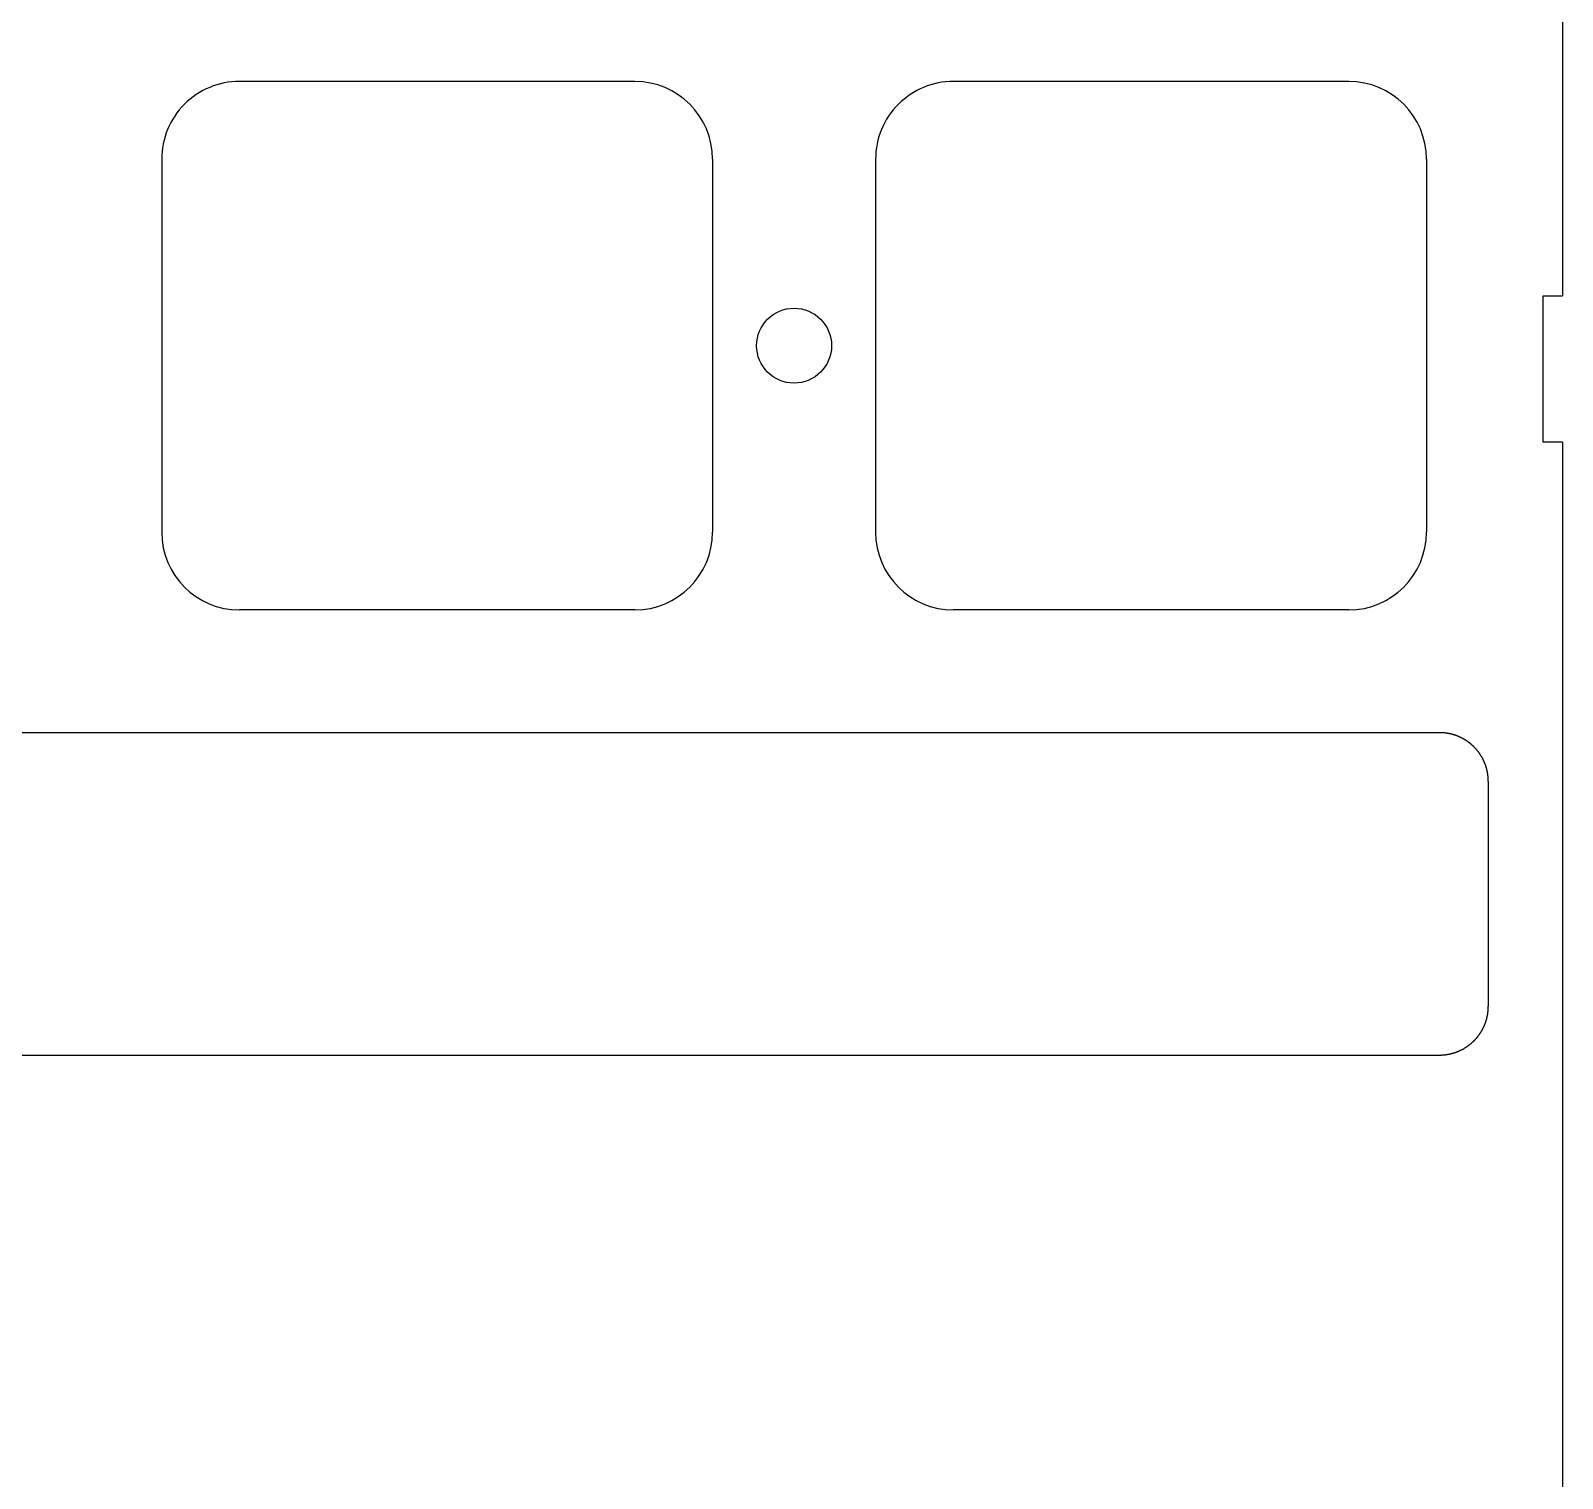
# Model space of a CAD drawing. Header units: millimetres. Extents: x -11 to 340, y -118 to 18.
# Drawn here: x 298.72 to 339.59, y -73.08 to -34.46 of the extents above; entities that cross this region are included whole.
import ezdxf

# ---------------------------------------------------------------- set-up
doc = ezdxf.new("R2010")
doc.units = ezdxf.units.MM
doc.header["$MEASUREMENT"] = 0
doc.layers.add('BLACK', color=7, linetype='CONTINUOUS')

msp = doc.modelspace()

# ---------------------------------------------------------------- linework, layer by layer
at = {"layer": 'BLACK', "linetype": 'Continuous'}
for p, q in [((339.58862, 10.28), (339.58862, -41.535)), ((304.287501, -35.812502), (304.287501, -35.8125)), ((314.8375, -35.8125), (304.287501, -35.8125)), ((323.337501, -35.812502), (323.337501, -35.8125)), ((333.8875, -35.8125), (323.337501, -35.8125)), ((302.212501, -37.8875), (302.212501, -47.8375)), ((316.912501, -37.8875), (316.912501, -47.8375)), ((321.262501, -37.8875), (321.262501, -47.8375)), ((335.962501, -37.8875), (335.962501, -47.8375)), ((339.072849, -41.535), (339.58862, -41.535)), ((339.072849, -45.435), (339.072849, -41.535)), ((339.58862, -45.435), (339.072849, -45.435)), ((339.58862, -45.435), (339.58862, -109.9925)), ((314.837501, -49.9125), (304.2875, -49.9125)), ((314.837501, -49.912501), (314.837501, -49.9125)), ((333.887501, -49.9125), (323.3375, -49.9125)), ((333.887501, -49.912501), (333.887501, -49.9125)), ((336.3125, -53.1875), (282.7125, -53.1875)), ((336.315089, -53.187503), (336.3125, -53.1875)), ((336.320245, -53.187523), (336.315089, -53.187503)), ((336.325397, -53.187563), (336.320245, -53.187523)), ((336.330548, -53.187623), (336.325397, -53.187563)), ((336.335694, -53.187703), (336.330548, -53.187623)), ((336.34084, -53.187803), (336.335694, -53.187703)), ((336.345982, -53.187923), (336.34084, -53.187803)), ((336.351123, -53.188063), (336.345982, -53.187923)), ((336.35626, -53.188223), (336.351123, -53.188063)), ((336.361396, -53.188403), (336.35626, -53.188223)), ((336.366527, -53.188602), (336.361396, -53.188403)), ((336.371658, -53.188822), (336.366527, -53.188602)), ((336.376783, -53.189062), (336.371658, -53.188822)), ((336.381909, -53.189321), (336.376783, -53.189062)), ((336.387029, -53.189601), (336.381909, -53.189321)), ((336.392149, -53.1899), (336.387029, -53.189601)), ((336.397263, -53.190219), (336.392149, -53.1899)), ((336.402377, -53.190558), (336.397263, -53.190219)), ((336.407486, -53.190917), (336.402377, -53.190558)), ((336.412594, -53.191296), (336.407486, -53.190917)), ((336.417696, -53.191695), (336.412594, -53.191296)), ((336.422798, -53.192113), (336.417696, -53.191695)), ((336.427894, -53.192551), (336.422798, -53.192113)), ((336.43299, -53.19301), (336.427894, -53.192551)), ((336.43808, -53.193488), (336.43299, -53.19301)), ((336.443169, -53.193985), (336.43808, -53.193488)), ((336.448252, -53.194503), (336.443169, -53.193985)), ((336.453335, -53.19504), (336.448252, -53.194503)), ((336.458411, -53.195597), (336.453335, -53.19504)), ((336.463487, -53.196174), (336.458411, -53.195597)), ((336.468557, -53.196771), (336.463487, -53.196174)), ((336.473625, -53.197387), (336.468557, -53.196771)), ((336.478688, -53.198023), (336.473625, -53.197387)), ((336.483749, -53.198679), (336.478688, -53.198023)), ((336.488805, -53.199354), (336.483749, -53.198679)), ((336.493859, -53.20005), (336.488805, -53.199354)), ((336.498906, -53.200764), (336.493859, -53.20005)), ((336.503953, -53.201499), (336.498906, -53.200764)), ((336.508993, -53.202253), (336.503953, -53.201499)), ((336.514032, -53.203027), (336.508993, -53.202253)), ((336.519064, -53.20382), (336.514032, -53.203027)), ((336.524095, -53.204634), (336.519064, -53.20382)), ((336.529119, -53.205466), (336.524095, -53.204634)), ((336.534142, -53.206319), (336.529119, -53.205466)), ((336.539158, -53.207191), (336.534142, -53.206319)), ((336.544172, -53.208083), (336.539158, -53.207191)), ((336.54918, -53.208994), (336.544172, -53.208083)), ((336.554186, -53.209924), (336.54918, -53.208994)), ((336.559185, -53.210875), (336.554186, -53.209924)), ((336.564182, -53.211845), (336.559185, -53.210875)), ((336.569172, -53.212834), (336.564182, -53.211845)), ((336.57416, -53.213843), (336.569172, -53.212834)), ((336.579141, -53.214871), (336.57416, -53.213843)), ((336.58412, -53.215919), (336.579141, -53.214871)), ((336.589092, -53.216986), (336.58412, -53.215919)), ((336.594061, -53.218073), (336.589092, -53.216986)), ((336.599024, -53.219179), (336.594061, -53.218073)), ((336.603984, -53.220305), (336.599024, -53.219179)), ((336.608937, -53.22145), (336.603984, -53.220305)), ((336.613887, -53.222615), (336.608937, -53.22145)), ((336.61883, -53.223798), (336.613887, -53.222615)), ((336.62377, -53.225002), (336.61883, -53.223798)), ((336.628703, -53.226224), (336.62377, -53.225002)), ((336.633633, -53.227467), (336.628703, -53.226224)), ((336.638555, -53.228728), (336.633633, -53.227467)), ((336.643475, -53.230009), (336.638555, -53.228728)), ((336.648387, -53.231308), (336.643475, -53.230009)), ((336.653296, -53.232628), (336.648387, -53.231308)), ((336.658197, -53.233966), (336.653296, -53.232628)), ((336.663095, -53.235324), (336.658197, -53.233966)), ((336.667985, -53.236701), (336.663095, -53.235324)), ((336.672872, -53.238098), (336.667985, -53.236701)), ((336.677751, -53.239513), (336.672872, -53.238098)), ((336.682626, -53.240948), (336.677751, -53.239513)), ((336.687494, -53.242401), (336.682626, -53.240948)), ((336.692358, -53.243875), (336.687494, -53.242401)), ((336.697214, -53.245367), (336.692358, -53.243875)), ((336.702066, -53.246878), (336.697214, -53.245367)), ((336.70691, -53.248408), (336.702066, -53.246878)), ((336.71175, -53.249958), (336.70691, -53.248408)), ((336.716582, -53.251526), (336.71175, -53.249958)), ((336.72141, -53.253114), (336.716582, -53.251526)), ((336.726229, -53.25472), (336.72141, -53.253114)), ((336.731044, -53.256346), (336.726229, -53.25472)), ((336.735851, -53.25799), (336.731044, -53.256346)), ((336.740654, -53.259654), (336.735851, -53.25799)), ((336.745448, -53.261336), (336.740654, -53.259654)), ((336.750237, -53.263038), (336.745448, -53.261336)), ((336.755018, -53.264758), (336.750237, -53.263038)), ((336.759794, -53.266497), (336.755018, -53.264758)), ((336.764562, -53.268255), (336.759794, -53.266497)), ((336.769324, -53.270032), (336.764562, -53.268255)), ((336.774078, -53.271828), (336.769324, -53.270032)), ((336.778827, -53.273642), (336.774078, -53.271828)), ((336.783567, -53.275475), (336.778827, -53.273642)), ((336.788302, -53.277328), (336.783567, -53.275475)), ((336.793028, -53.279198), (336.788302, -53.277328)), ((336.797749, -53.281088), (336.793028, -53.279198)), ((336.80246, -53.282995), (336.797749, -53.281088)), ((336.807166, -53.284922), (336.80246, -53.282995)), ((336.811863, -53.286867), (336.807166, -53.284922)), ((336.816555, -53.288832), (336.811863, -53.286867)), ((336.821237, -53.290814), (336.816555, -53.288832)), ((336.825913, -53.292815), (336.821237, -53.290814)), ((336.83058, -53.294834), (336.825913, -53.292815)), ((336.835241, -53.296873), (336.83058, -53.294834)), ((336.839892, -53.298929), (336.835241, -53.296873)), ((336.844538, -53.301004), (336.839892, -53.298929)), ((336.849173, -53.303097), (336.844538, -53.301004)), ((336.853803, -53.305209), (336.849173, -53.303097)), ((336.858423, -53.307339), (336.853803, -53.305209)), ((336.863036, -53.309487), (336.858423, -53.307339)), ((336.86764, -53.311654), (336.863036, -53.309487)), ((336.872237, -53.313839), (336.86764, -53.311654)), ((336.876824, -53.316042), (336.872237, -53.313839)), ((336.881405, -53.318263), (336.876824, -53.316042)), ((336.885975, -53.320503), (336.881405, -53.318263)), ((336.890539, -53.322761), (336.885975, -53.320503)), ((336.895092, -53.325036), (336.890539, -53.322761)), ((336.899639, -53.32733), (336.895092, -53.325036)), ((336.904175, -53.329642), (336.899639, -53.32733)), ((336.908704, -53.331972), (336.904175, -53.329642)), ((336.913223, -53.334319), (336.908704, -53.331972)), ((336.917734, -53.336685), (336.913223, -53.334319)), ((336.922235, -53.339069), (336.917734, -53.336685)), ((336.926728, -53.34147), (336.922235, -53.339069)), ((336.931211, -53.343889), (336.926728, -53.34147)), ((336.935686, -53.346327), (336.931211, -53.343889)), ((336.94015, -53.348782), (336.935686, -53.346327)), ((336.944607, -53.351255), (336.94015, -53.348782)), ((336.949052, -53.353745), (336.944607, -53.351255)), ((336.95349, -53.356253), (336.949052, -53.353745)), ((336.957917, -53.358778), (336.95349, -53.356253)), ((336.962335, -53.361322), (336.957917, -53.358778)), ((336.966743, -53.363882), (336.962335, -53.361322)), ((336.971142, -53.366461), (336.966743, -53.363882)), ((336.97553, -53.369056), (336.971142, -53.366461)), ((336.97991, -53.37167), (336.97553, -53.369056)), ((336.984278, -53.3743), (336.97991, -53.37167)), ((336.988638, -53.376948), (336.984278, -53.3743)), ((336.992986, -53.379613), (336.988638, -53.376948)), ((336.997326, -53.382295), (336.992986, -53.379613)), ((337.001654, -53.384995), (336.997326, -53.382295)), ((337.005972, -53.387712), (337.001654, -53.384995)), ((337.01028, -53.390445), (337.005972, -53.387712)), ((337.014578, -53.393197), (337.01028, -53.390445)), ((337.018865, -53.395965), (337.014578, -53.393197)), ((337.023142, -53.39875), (337.018865, -53.395965)), ((337.027407, -53.401552), (337.023142, -53.39875)), ((337.031663, -53.404371), (337.027407, -53.401552)), ((337.035907, -53.407207), (337.031663, -53.404371)), ((337.040141, -53.41006), (337.035907, -53.407207)), ((337.044363, -53.412929), (337.040141, -53.41006)), ((337.048576, -53.415815), (337.044363, -53.412929)), ((337.052776, -53.418718), (337.048576, -53.415815)), ((337.056966, -53.421638), (337.052776, -53.418718)), ((337.061144, -53.424574), (337.056966, -53.421638)), ((337.065312, -53.427527), (337.061144, -53.424574)), ((337.069467, -53.430496), (337.065312, -53.427527)), ((337.073612, -53.433482), (337.069467, -53.430496)), ((337.077745, -53.436484), (337.073612, -53.433482)), ((337.081867, -53.439502), (337.077745, -53.436484)), ((337.085977, -53.442537), (337.081867, -53.439502)), ((337.090075, -53.445588), (337.085977, -53.442537)), ((337.094161, -53.448655), (337.090075, -53.445588)), ((337.098237, -53.451739), (337.094161, -53.448655)), ((337.102299, -53.454838), (337.098237, -53.451739)), ((337.10635, -53.457954), (337.102299, -53.454838)), ((337.110389, -53.461085), (337.10635, -53.457954)), ((337.114416, -53.464233), (337.110389, -53.461085)), ((337.118431, -53.467396), (337.114416, -53.464233)), ((337.122434, -53.470575), (337.118431, -53.467396)), ((337.126424, -53.47377), (337.122434, -53.470575)), ((337.130402, -53.476981), (337.126424, -53.47377)), ((337.134367, -53.480207), (337.130402, -53.476981)), ((337.13832, -53.48345), (337.134367, -53.480207)), ((337.14226, -53.486707), (337.13832, -53.48345)), ((337.146189, -53.489981), (337.14226, -53.486707)), ((337.150104, -53.493269), (337.146189, -53.489981)), ((337.154006, -53.496573), (337.150104, -53.493269)), ((337.157895, -53.499893), (337.154006, -53.496573)), ((337.161772, -53.503228), (337.157895, -53.499893)), ((337.165636, -53.506577), (337.161772, -53.503228)), ((337.169487, -53.509943), (337.165636, -53.506577)), ((337.173324, -53.513323), (337.169487, -53.509943)), ((337.177149, -53.516718), (337.173324, -53.513323)), ((337.18096, -53.520129), (337.177149, -53.516718)), ((337.184758, -53.523554), (337.18096, -53.520129)), ((337.188543, -53.526994), (337.184758, -53.523554)), ((337.192314, -53.530449), (337.188543, -53.526994)), ((337.196072, -53.533919), (337.192314, -53.530449)), ((337.199816, -53.537404), (337.196072, -53.533919)), ((337.203546, -53.540903), (337.199816, -53.537404)), ((337.207263, -53.544417), (337.203546, -53.540903)), ((337.210966, -53.547945), (337.207263, -53.544417)), ((337.214656, -53.551488), (337.210966, -53.547945)), ((337.218331, -53.555045), (337.214656, -53.551488)), ((337.221993, -53.558617), (337.218331, -53.555045)), ((337.22564, -53.562203), (337.221993, -53.558617)), ((337.229274, -53.565803), (337.22564, -53.562203)), ((337.232893, -53.569417), (337.229274, -53.565803)), ((337.24009, -53.576688), (337.232893, -53.569417)), ((337.247229, -53.584015), (337.24009, -53.576688)), ((337.25431, -53.591397), (337.247229, -53.584015)), ((337.261333, -53.598834), (337.25431, -53.591397)), ((337.268297, -53.606326), (337.261333, -53.598834)), ((337.275203, -53.613871), (337.268297, -53.606326)), ((337.282048, -53.62147), (337.275203, -53.613871)), ((337.288834, -53.629121), (337.282048, -53.62147)), ((337.295559, -53.636825), (337.288834, -53.629121)), ((337.302223, -53.64458), (337.295559, -53.636825)), ((337.308826, -53.652387), (337.302223, -53.64458)), ((337.315367, -53.660244), (337.308826, -53.652387)), ((337.321845, -53.668152), (337.315367, -53.660244)), ((337.328261, -53.676109), (337.321845, -53.668152)), ((337.334613, -53.684115), (337.328261, -53.676109)), ((337.340902, -53.69217), (337.334613, -53.684115)), ((337.347127, -53.700272), (337.340902, -53.69217)), ((337.353287, -53.708422), (337.347127, -53.700272)), ((337.359383, -53.716619), (337.353287, -53.708422)), ((337.365413, -53.724862), (337.359383, -53.716619)), ((337.371378, -53.733151), (337.365413, -53.724862)), ((337.377277, -53.741485), (337.371378, -53.733151)), ((337.383109, -53.749864), (337.377277, -53.741485)), ((337.388875, -53.758287), (337.383109, -53.749864)), ((337.394573, -53.766753), (337.388875, -53.758287)), ((337.400204, -53.775262), (337.394573, -53.766753)), ((337.405768, -53.783814), (337.400204, -53.775262)), ((337.411263, -53.792407), (337.405768, -53.783814)), ((337.416689, -53.801042), (337.411263, -53.792407)), ((337.422047, -53.809717), (337.416689, -53.801042)), ((337.427336, -53.818433), (337.422047, -53.809717)), ((337.432555, -53.827188), (337.427336, -53.818433)), ((337.437704, -53.835983), (337.432555, -53.827188)), ((337.442783, -53.844815), (337.437704, -53.835983)), ((337.447792, -53.853686), (337.442783, -53.844815)), ((337.45273, -53.862594), (337.447792, -53.853686)), ((337.457597, -53.871539), (337.45273, -53.862594)), ((337.462393, -53.88052), (337.457597, -53.871539)), ((337.467117, -53.889537), (337.462393, -53.88052)), ((337.47177, -53.89859), (337.467117, -53.889537)), ((337.47635, -53.907677), (337.47177, -53.89859)), ((337.480859, -53.916798), (337.47635, -53.907677)), ((337.485294, -53.925952), (337.480859, -53.916798)), ((337.489657, -53.93514), (337.485294, -53.925952)), ((337.493947, -53.94436), (337.489657, -53.93514)), ((337.498163, -53.953612), (337.493947, -53.94436)), ((337.502306, -53.962896), (337.498163, -53.953612)), ((337.506375, -53.97221), (337.502306, -53.962896)), ((337.510371, -53.981555), (337.506375, -53.97221)), ((337.514292, -53.99093), (337.510371, -53.981555)), ((337.518139, -54.000334), (337.514292, -53.99093)), ((337.521911, -54.009767), (337.518139, -54.000334)), ((337.525608, -54.019228), (337.521911, -54.009767)), ((337.529231, -54.028717), (337.525608, -54.019228)), ((337.532778, -54.038234), (337.529231, -54.028717)), ((337.53625, -54.047777), (337.532778, -54.038234)), ((337.539647, -54.057347), (337.53625, -54.047777)), ((337.542968, -54.066943), (337.539647, -54.057347)), ((337.546213, -54.076564), (337.542968, -54.066943)), ((337.549383, -54.08621), (337.546213, -54.076564)), ((337.552476, -54.09588), (337.549383, -54.08621)), ((337.555493, -54.105574), (337.552476, -54.09588)), ((337.558433, -54.115292), (337.555493, -54.105574)), ((337.561297, -54.125033), (337.558433, -54.115292)), ((337.564084, -54.134796), (337.561297, -54.125033)), ((337.566795, -54.144582), (337.564084, -54.134796)), ((337.569428, -54.154389), (337.566795, -54.144582)), ((337.571985, -54.164217), (337.569428, -54.154389)), ((337.574464, -54.174066), (337.571985, -54.164217)), ((337.576866, -54.183936), (337.574464, -54.174066)), ((337.579191, -54.193825), (337.576866, -54.183936)), ((337.581438, -54.203734), (337.579191, -54.193825)), ((337.583607, -54.213662), (337.581438, -54.203734)), ((337.585699, -54.223608), (337.583607, -54.213662)), ((337.587713, -54.233573), (337.585699, -54.223608)), ((337.589649, -54.243555), (337.587713, -54.233573)), ((337.591507, -54.253555), (337.589649, -54.243555)), ((337.593286, -54.263572), (337.591507, -54.253555)), ((337.594988, -54.273606), (337.593286, -54.263572)), ((337.596611, -54.283655), (337.594988, -54.273606)), ((337.598155, -54.293721), (337.596611, -54.283655)), ((337.599622, -54.303802), (337.598155, -54.293721)), ((337.601009, -54.313898), (337.599622, -54.303802)), ((337.602318, -54.324009), (337.601009, -54.313898)), ((337.603548, -54.334134), (337.602318, -54.324009)), ((337.6047, -54.344273), (337.603548, -54.334134)), ((337.605772, -54.354426), (337.6047, -54.344273)), ((337.606766, -54.364592), (337.605772, -54.354426)), ((337.60768, -54.374771), (337.606766, -54.364592)), ((337.608516, -54.384963), (337.60768, -54.374771)), ((337.609272, -54.395167), (337.608516, -54.384963)), ((337.609948, -54.405383), (337.609272, -54.395167)), ((337.610546, -54.41561), (337.609948, -54.405383)), ((337.611064, -54.425849), (337.610546, -54.41561)), ((337.611502, -54.436098), (337.611064, -54.425849)), ((337.611861, -54.446359), (337.611502, -54.436098)), ((337.612141, -54.456629), (337.611861, -54.446359)), ((337.61234, -54.46691), (337.612141, -54.456629)), ((337.61246, -54.4772), (337.61234, -54.46691)), ((337.6125, -54.4875), (337.61246, -54.4772)), ((337.6125, -54.4875), (337.6125, -60.4875)), ((337.612477, -60.495245), (337.612497, -60.490089)), ((337.612497, -60.490089), (337.6125, -60.4875)), ((337.54528, -60.901229), (337.546886, -60.89641)), ((337.546886, -60.89641), (337.548474, -60.891582)), ((337.548474, -60.891582), (337.550042, -60.88675)), ((337.550042, -60.88675), (337.551592, -60.88191)), ((337.551592, -60.88191), (337.553122, -60.877066)), ((337.553122, -60.877066), (337.554633, -60.872214)), ((337.554633, -60.872214), (337.556125, -60.867358)), ((337.556125, -60.867358), (337.557599, -60.862494)), ((337.557599, -60.862494), (337.559052, -60.857626)), ((337.559052, -60.857626), (337.560487, -60.852751)), ((337.560487, -60.852751), (337.561902, -60.847872)), ((337.561902, -60.847872), (337.563299, -60.842985)), ((337.563299, -60.842985), (337.564676, -60.838095)), ((337.564676, -60.838095), (337.566034, -60.833197)), ((337.566034, -60.833197), (337.567372, -60.828296)), ((337.567372, -60.828296), (337.568692, -60.823387)), ((337.568692, -60.823387), (337.569991, -60.818475)), ((337.569991, -60.818475), (337.571272, -60.813555)), ((337.571272, -60.813555), (337.572533, -60.808633)), ((337.572533, -60.808633), (337.573776, -60.803703)), ((337.573776, -60.803703), (337.574998, -60.79877)), ((337.574998, -60.79877), (337.576202, -60.79383)), ((337.576202, -60.79383), (337.577385, -60.788887)), ((337.577385, -60.788887), (337.57855, -60.783937)), ((337.57855, -60.783937), (337.579695, -60.778984)), ((337.579695, -60.778984), (337.580821, -60.774024)), ((337.580821, -60.774024), (337.581927, -60.769061)), ((337.581927, -60.769061), (337.583014, -60.764092)), ((337.583014, -60.764092), (337.584081, -60.75912)), ((337.584081, -60.75912), (337.585129, -60.754141)), ((337.585129, -60.754141), (337.586157, -60.74916)), ((337.586157, -60.74916), (337.587166, -60.744172)), ((337.587166, -60.744172), (337.588155, -60.739182)), ((337.588155, -60.739182), (337.589125, -60.734185)), ((337.589125, -60.734185), (337.590076, -60.729186)), ((337.590076, -60.729186), (337.591006, -60.72418)), ((337.591006, -60.72418), (337.591917, -60.719172)), ((337.591917, -60.719172), (337.592809, -60.714158)), ((337.592809, -60.714158), (337.593681, -60.709142)), ((337.593681, -60.709142), (337.594534, -60.704119)), ((337.594534, -60.704119), (337.595366, -60.699095)), ((337.595366, -60.699095), (337.59618, -60.694064)), ((337.59618, -60.694064), (337.596973, -60.689032)), ((337.596973, -60.689032), (337.597747, -60.683993)), ((337.597747, -60.683993), (337.598501, -60.678953)), ((337.598501, -60.678953), (337.599236, -60.673906)), ((337.599236, -60.673906), (337.59995, -60.668859)), ((337.59995, -60.668859), (337.600646, -60.663805)), ((337.600646, -60.663805), (337.601321, -60.658749)), ((337.601321, -60.658749), (337.601977, -60.653688)), ((337.601977, -60.653688), (337.602613, -60.648625)), ((337.602613, -60.648625), (337.603229, -60.643557)), ((337.603229, -60.643557), (337.603826, -60.638487)), ((337.603826, -60.638487), (337.604403, -60.633411)), ((337.604403, -60.633411), (337.60496, -60.628335)), ((337.60496, -60.628335), (337.605497, -60.623252)), ((337.605497, -60.623252), (337.606015, -60.618169)), ((337.606015, -60.618169), (337.606512, -60.61308)), ((337.606512, -60.61308), (337.60699, -60.60799)), ((337.60699, -60.60799), (337.607449, -60.602894)), ((337.607449, -60.602894), (337.607887, -60.597798)), ((337.607887, -60.597798), (337.608305, -60.592696)), ((337.608305, -60.592696), (337.608704, -60.587594)), ((337.608704, -60.587594), (337.609083, -60.582486)), ((337.609083, -60.582486), (337.609442, -60.577377)), ((337.609442, -60.577377), (337.609781, -60.572263)), ((337.609781, -60.572263), (337.6101, -60.567149)), ((337.6101, -60.567149), (337.610399, -60.562029)), ((337.610399, -60.562029), (337.610679, -60.556909)), ((337.610679, -60.556909), (337.610938, -60.551783)), ((337.610938, -60.551783), (337.611178, -60.546658)), ((337.611178, -60.546658), (337.611398, -60.541527)), ((337.611398, -60.541527), (337.611597, -60.536396)), ((337.611597, -60.536396), (337.611777, -60.53126)), ((337.611777, -60.53126), (337.611937, -60.526123)), ((337.611937, -60.526123), (337.612077, -60.520982)), ((337.612077, -60.520982), (337.612197, -60.51584)), ((337.612197, -60.51584), (337.612297, -60.510694)), ((337.612297, -60.510694), (337.612377, -60.505548)), ((337.612377, -60.505548), (337.612437, -60.500397)), ((337.612437, -60.500397), (337.612477, -60.495245)), ((337.31655, -61.31332), (337.319793, -61.309367)), ((337.319793, -61.309367), (337.323019, -61.305402)), ((337.323019, -61.305402), (337.32623, -61.301424)), ((337.32623, -61.301424), (337.329425, -61.297434)), ((337.329425, -61.297434), (337.332604, -61.293431)), ((337.332604, -61.293431), (337.335767, -61.289416)), ((337.335767, -61.289416), (337.338915, -61.285389)), ((337.338915, -61.285389), (337.342046, -61.28135)), ((337.342046, -61.28135), (337.345162, -61.277299)), ((337.345162, -61.277299), (337.348261, -61.273237)), ((337.348261, -61.273237), (337.351345, -61.269161)), ((337.351345, -61.269161), (337.354412, -61.265075)), ((337.354412, -61.265075), (337.357463, -61.260977)), ((337.357463, -61.260977), (337.360498, -61.256867)), ((337.360498, -61.256867), (337.363516, -61.252745)), ((337.363516, -61.252745), (337.366518, -61.248612)), ((337.366518, -61.248612), (337.369504, -61.244467)), ((337.369504, -61.244467), (337.372473, -61.240312)), ((337.372473, -61.240312), (337.375426, -61.236144)), ((337.375426, -61.236144), (337.378362, -61.231966)), ((337.378362, -61.231966), (337.381282, -61.227776)), ((337.381282, -61.227776), (337.384185, -61.223576)), ((337.384185, -61.223576), (337.387071, -61.219363)), ((337.387071, -61.219363), (337.38994, -61.215141)), ((337.38994, -61.215141), (337.392793, -61.210907)), ((337.392793, -61.210907), (337.395629, -61.206663)), ((337.395629, -61.206663), (337.398448, -61.202407)), ((337.398448, -61.202407), (337.40125, -61.198142)), ((337.40125, -61.198142), (337.404035, -61.193865)), ((337.404035, -61.193865), (337.406803, -61.189578)), ((337.406803, -61.189578), (337.409555, -61.18528)), ((337.409555, -61.18528), (337.412288, -61.180972)), ((337.412288, -61.180972), (337.415005, -61.176654)), ((337.415005, -61.176654), (337.417705, -61.172326)), ((337.417705, -61.172326), (337.420387, -61.167986)), ((337.420387, -61.167986), (337.423052, -61.163638)), ((337.423052, -61.163638), (337.4257, -61.159278)), ((337.4257, -61.159278), (337.42833, -61.15491)), ((337.42833, -61.15491), (337.430944, -61.15053)), ((337.430944, -61.15053), (337.433539, -61.146142)), ((337.433539, -61.146142), (337.436118, -61.141743)), ((337.436118, -61.141743), (337.438678, -61.137335)), ((337.438678, -61.137335), (337.441222, -61.132917)), ((337.441222, -61.132917), (337.443747, -61.12849)), ((337.443747, -61.12849), (337.446255, -61.124052)), ((337.446255, -61.124052), (337.448745, -61.119607)), ((337.448745, -61.119607), (337.451218, -61.11515)), ((337.451218, -61.11515), (337.453673, -61.110686)), ((337.453673, -61.110686), (337.456111, -61.106211)), ((337.456111, -61.106211), (337.45853, -61.101728)), ((337.45853, -61.101728), (337.460931, -61.097235)), ((337.460931, -61.097235), (337.463315, -61.092734)), ((337.463315, -61.092734), (337.465681, -61.088223)), ((337.465681, -61.088223), (337.468028, -61.083704)), ((337.468028, -61.083704), (337.470358, -61.079175)), ((337.470358, -61.079175), (337.47267, -61.074639)), ((337.47267, -61.074639), (337.474964, -61.070092)), ((337.474964, -61.070092), (337.477239, -61.065539)), ((337.477239, -61.065539), (337.479497, -61.060975)), ((337.479497, -61.060975), (337.481737, -61.056405)), ((337.481737, -61.056405), (337.483958, -61.051824)), ((337.483958, -61.051824), (337.486161, -61.047237)), ((337.486161, -61.047237), (337.488346, -61.04264)), ((337.488346, -61.04264), (337.490513, -61.038036)), ((337.490513, -61.038036), (337.492661, -61.033423)), ((337.492661, -61.033423), (337.494791, -61.028803)), ((337.494791, -61.028803), (337.496903, -61.024173)), ((337.496903, -61.024173), (337.498996, -61.019538)), ((337.498996, -61.019538), (337.501071, -61.014892)), ((337.501071, -61.014892), (337.503127, -61.010241)), ((337.503127, -61.010241), (337.505166, -61.00558)), ((337.505166, -61.00558), (337.507185, -61.000913)), ((337.507185, -61.000913), (337.509186, -60.996237)), ((337.509186, -60.996237), (337.511168, -60.991555)), ((337.511168, -60.991555), (337.513133, -60.986863)), ((337.513133, -60.986863), (337.515078, -60.982166)), ((337.515078, -60.982166), (337.517005, -60.97746)), ((337.517005, -60.97746), (337.518912, -60.972749)), ((337.518912, -60.972749), (337.520802, -60.968028)), ((337.520802, -60.968028), (337.522672, -60.963302)), ((337.522672, -60.963302), (337.524525, -60.958567)), ((337.524525, -60.958567), (337.526358, -60.953827)), ((337.526358, -60.953827), (337.528172, -60.949078)), ((337.528172, -60.949078), (337.529968, -60.944324)), ((337.529968, -60.944324), (337.531745, -60.939562)), ((337.531745, -60.939562), (337.533503, -60.934794)), ((337.533503, -60.934794), (337.535242, -60.930018)), ((337.535242, -60.930018), (337.536962, -60.925237)), ((337.536962, -60.925237), (337.538664, -60.920448)), ((337.538664, -60.920448), (337.540346, -60.915654)), ((337.540346, -60.915654), (337.54201, -60.910851)), ((337.54201, -60.910851), (337.543654, -60.906044)), ((337.543654, -60.906044), (337.54528, -60.901229)), ((336.723436, -61.721213), (336.733057, -61.717968)), ((336.733057, -61.717968), (336.742653, -61.714647)), ((336.742653, -61.714647), (336.752223, -61.71125)), ((336.752223, -61.71125), (336.761766, -61.707778)), ((336.761766, -61.707778), (336.771283, -61.704231)), ((336.771283, -61.704231), (336.780772, -61.700608)), ((336.780772, -61.700608), (336.790233, -61.696911)), ((336.790233, -61.696911), (336.799666, -61.693139)), ((336.799666, -61.693139), (336.80907, -61.689292)), ((336.80907, -61.689292), (336.818445, -61.685371)), ((336.818445, -61.685371), (336.82779, -61.681375)), ((336.82779, -61.681375), (336.837104, -61.677306)), ((336.837104, -61.677306), (336.846388, -61.673163)), ((336.846388, -61.673163), (336.85564, -61.668947)), ((336.85564, -61.668947), (336.86486, -61.664657)), ((336.86486, -61.664657), (336.874048, -61.660294)), ((336.874048, -61.660294), (336.883202, -61.655859)), ((336.883202, -61.655859), (336.892323, -61.65135)), ((336.892323, -61.65135), (336.90141, -61.64677)), ((336.90141, -61.64677), (336.910463, -61.642117)), ((336.910463, -61.642117), (336.91948, -61.637393)), ((336.91948, -61.637393), (336.928461, -61.632597)), ((336.928461, -61.632597), (336.937406, -61.62773)), ((336.937406, -61.62773), (336.946314, -61.622792)), ((336.946314, -61.622792), (336.955185, -61.617783)), ((336.955185, -61.617783), (336.964017, -61.612704)), ((336.964017, -61.612704), (336.972812, -61.607555)), ((336.972812, -61.607555), (336.981567, -61.602336)), ((336.981567, -61.602336), (336.990283, -61.597047)), ((336.990283, -61.597047), (336.998958, -61.591689)), ((336.998958, -61.591689), (337.007593, -61.586263)), ((337.007593, -61.586263), (337.016186, -61.580768)), ((337.016186, -61.580768), (337.024738, -61.575204)), ((337.024738, -61.575204), (337.033247, -61.569573)), ((337.033247, -61.569573), (337.041713, -61.563875)), ((337.041713, -61.563875), (337.050136, -61.558109)), ((337.050136, -61.558109), (337.058515, -61.552277)), ((337.058515, -61.552277), (337.066849, -61.546378)), ((337.066849, -61.546378), (337.075138, -61.540413)), ((337.075138, -61.540413), (337.083381, -61.534383)), ((337.083381, -61.534383), (337.091578, -61.528287)), ((337.091578, -61.528287), (337.099728, -61.522127)), ((337.099728, -61.522127), (337.10783, -61.515902)), ((337.10783, -61.515902), (337.115885, -61.509613)), ((337.115885, -61.509613), (337.123891, -61.503261)), ((337.123891, -61.503261), (337.131848, -61.496845)), ((337.131848, -61.496845), (337.139756, -61.490367)), ((337.139756, -61.490367), (337.147613, -61.483826)), ((337.147613, -61.483826), (337.15542, -61.477223)), ((337.15542, -61.477223), (337.163175, -61.470559)), ((337.163175, -61.470559), (337.170879, -61.463834)), ((337.170879, -61.463834), (337.17853, -61.457048)), ((337.17853, -61.457048), (337.186129, -61.450203)), ((337.186129, -61.450203), (337.193674, -61.443297)), ((337.193674, -61.443297), (337.201166, -61.436333)), ((337.201166, -61.436333), (337.208603, -61.42931)), ((337.208603, -61.42931), (337.215985, -61.422229)), ((337.215985, -61.422229), (337.223312, -61.41509)), ((337.223312, -61.41509), (337.230583, -61.407893)), ((337.230583, -61.407893), (337.234197, -61.404274)), ((337.234197, -61.404274), (337.237797, -61.40064)), ((337.237797, -61.40064), (337.241383, -61.396993)), ((337.241383, -61.396993), (337.244955, -61.393331)), ((337.244955, -61.393331), (337.248512, -61.389656)), ((337.248512, -61.389656), (337.252055, -61.385966)), ((337.252055, -61.385966), (337.255583, -61.382263)), ((337.255583, -61.382263), (337.259097, -61.378546)), ((337.259097, -61.378546), (337.262596, -61.374816)), ((337.262596, -61.374816), (337.266081, -61.371072)), ((337.266081, -61.371072), (337.269551, -61.367314)), ((337.269551, -61.367314), (337.273006, -61.363543)), ((337.273006, -61.363543), (337.276446, -61.359758)), ((337.276446, -61.359758), (337.279871, -61.35596)), ((337.279871, -61.35596), (337.283282, -61.352149)), ((337.283282, -61.352149), (337.286677, -61.348324)), ((337.286677, -61.348324), (337.290057, -61.344487)), ((337.290057, -61.344487), (337.293423, -61.340636)), ((337.293423, -61.340636), (337.296772, -61.336772)), ((337.296772, -61.336772), (337.300107, -61.332895)), ((337.300107, -61.332895), (337.303427, -61.329006)), ((337.303427, -61.329006), (337.306731, -61.325104)), ((337.306731, -61.325104), (337.310019, -61.321189)), ((337.310019, -61.321189), (337.313293, -61.31726)), ((337.313293, -61.31726), (337.31655, -61.31332)), ((282.7125, -61.7875), (336.3125, -61.7875)), ((336.3125, -61.7875), (336.3228, -61.78746)), ((336.3228, -61.78746), (336.33309, -61.78734)), ((336.33309, -61.78734), (336.343371, -61.787141)), ((336.343371, -61.787141), (336.353641, -61.786861)), ((336.353641, -61.786861), (336.363902, -61.786502)), ((336.363902, -61.786502), (336.374151, -61.786064)), ((336.374151, -61.786064), (336.38439, -61.785546)), ((336.38439, -61.785546), (336.394617, -61.784948)), ((336.394617, -61.784948), (336.404833, -61.784272)), ((336.404833, -61.784272), (336.415037, -61.783516)), ((336.415037, -61.783516), (336.425229, -61.78268)), ((336.425229, -61.78268), (336.435408, -61.781766)), ((336.435408, -61.781766), (336.445574, -61.780772)), ((336.445574, -61.780772), (336.455727, -61.7797)), ((336.455727, -61.7797), (336.465866, -61.778548)), ((336.465866, -61.778548), (336.475991, -61.777318)), ((336.475991, -61.777318), (336.486102, -61.776009)), ((336.486102, -61.776009), (336.496198, -61.774622)), ((336.496198, -61.774622), (336.506279, -61.773155)), ((336.506279, -61.773155), (336.516345, -61.771611)), ((336.516345, -61.771611), (336.526394, -61.769988)), ((336.526394, -61.769988), (336.536428, -61.768286)), ((336.536428, -61.768286), (336.546445, -61.766507)), ((336.546445, -61.766507), (336.556445, -61.764649)), ((336.556445, -61.764649), (336.566427, -61.762713)), ((336.566427, -61.762713), (336.576392, -61.760699)), ((336.576392, -61.760699), (336.586338, -61.758607)), ((336.586338, -61.758607), (336.596266, -61.756438)), ((336.596266, -61.756438), (336.606175, -61.754191)), ((336.606175, -61.754191), (336.616064, -61.751866)), ((336.616064, -61.751866), (336.625934, -61.749464)), ((336.625934, -61.749464), (336.635783, -61.746985)), ((336.635783, -61.746985), (336.645611, -61.744428)), ((336.645611, -61.744428), (336.655418, -61.741795)), ((336.655418, -61.741795), (336.665204, -61.739084)), ((336.665204, -61.739084), (336.674967, -61.736297)), ((336.674967, -61.736297), (336.684708, -61.733433)), ((336.684708, -61.733433), (336.694426, -61.730493)), ((336.694426, -61.730493), (336.70412, -61.727476)), ((336.70412, -61.727476), (336.71379, -61.724383)), ((336.71379, -61.724383), (336.723436, -61.721213))]:
    msp.add_line(p, q, dxfattribs=at)
at = {"layer": 'BLACK'}
msp.add_circle((319.0875, -42.8625), 1, dxfattribs=at)
for centre, radius, start, end in [((304.2875, -37.8875), 2.074999, 89.9999724, 180), ((314.8375, -37.8875), 2.075, 0, 90), ((323.3375, -37.8875), 2.074999, 89.9999724, 180), ((333.8875, -37.8875), 2.075, 0, 90), ((304.2875, -47.8375), 2.075, 180, 270), ((314.8375, -47.8375), 2.075001, 270.0000276, 0), ((323.3375, -47.8375), 2.075, 180, 270), ((333.8875, -47.8375), 2.075001, 270.0000276, 0)]:
    msp.add_arc(centre, radius, start, end, dxfattribs=at)

doc.saveas('drawing.dxf')
